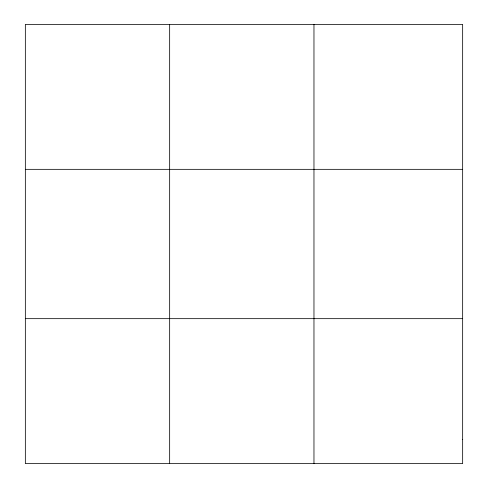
<?xml version="1.0" encoding="UTF-8"?>
<svg xmlns="http://www.w3.org/2000/svg" width="488" height="488" viewBox="0 0 488 488"><rect width="100%" height="100%" fill="white"/><g stroke="black" fill="none" stroke-linecap="round" stroke-linejoin="round"><path stroke-width="0.73" d="M169.659 463.6L169.659 24.4M313.967 463.6L313.967 24.4M25.345 169.336L462.655 169.336M25.345 318.664L462.655 318.664M462.655 439.444L462.655 463.6L25.345 463.6L25.345 24.4L462.655 24.4L462.655 439.444"/></g></svg>
